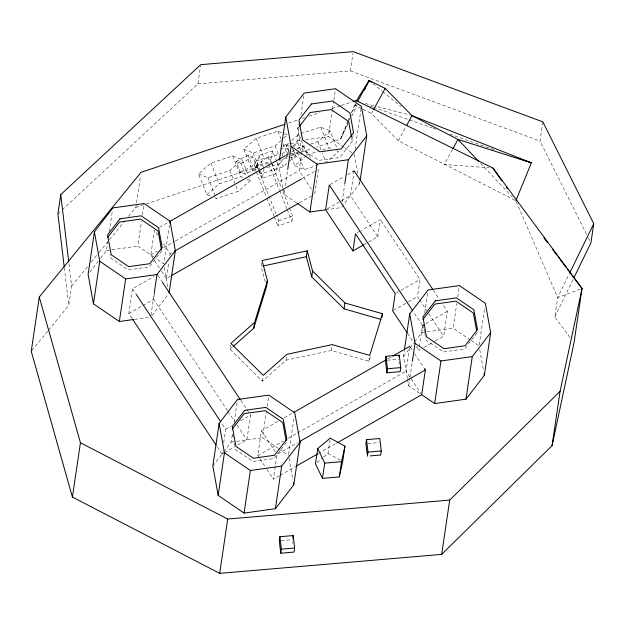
<?xml version="1.0" encoding="UTF-8"?>
<svg xmlns="http://www.w3.org/2000/svg" width="625" height="625" viewBox="0 0 625 625"><rect width="100%" height="100%" fill="white"/><g stroke="black" fill="none" stroke-linecap="round" stroke-linejoin="round"><path stroke-width="0.47" stroke-dasharray="3.12 2.34" d="M48.477 330.211L68.773 305.344L71.617 286.102L68.758 262.023M100.57 258.227L106.5 250.516L107.758 242M109.297 231.586L112.367 210.766M128.516 216.391L135.859 207.391L136.422 203.602M136.562 202.656L140.477 176.117M153.836 257.047L137.828 246.117L141.461 221.516M142.438 214.891L143.836 205.43M132.047 318.398L128.812 313.523L132.477 288.727L154.023 276.469M159.406 267.953L150.789 254.961L154.453 230.172L157.68 235.047M150.961 315.227L154.32 292.516M227.484 410.648L153.672 299.375L154.656 292.695M169.477 225.008L163.75 263.812L154.602 257.562M170.648 276.102L166.406 278.516L168.945 261.352M169.789 255.625L170.07 253.719L162.531 242.352M62.187 209.875L197.867 83.914L200.57 65.633M256.055 171.164L254.258 166.68L255.031 161.445L268.969 156.789L271.125 162.18M370.258 356.633L368.836 361.258L331.266 350.492L286.094 360.195L262.383 381.188L230.023 349.258L230.648 345.062M223.688 453.094L222.023 454.039L222.594 450.219M223.719 442.594L225.688 429.242L221.375 422.742M268.969 156.789L268.195 162.023L254.258 166.68M223.75 451.797L231.219 442.086L232.336 434.516M234.156 422.211L237.367 400.445M261.68 263.055L261.18 266.406L265.578 282.953M282.828 187.664L278.711 164.898L279.273 161.062M289.43 207.938L292.656 216.016L291.883 221.25L277.945 225.906L278.719 220.672L276.57 215.289M237.773 445.078L246.883 439.891L250.547 415.094L248.93 412.656M296.602 202.883L284.031 194.305L284.742 189.516M285.305 185.688L287.57 170.359M353.125 135.609L352.281 141.32L339.883 157.438L318.766 160.398L301.289 148.477L297.703 128.648L298.406 123.883M292.945 146.391L297.094 140.992L299.078 127.586M300.914 115.141L303.742 95.984M262.383 381.188L263.125 376.156M311.5 189.227L299.117 170.547L301.508 154.336M301.648 153.383L302.773 145.758L297.688 148.648M259.375 458.023L257.766 455.586L261.422 430.797L278.375 421.148M278.258 448.414L262.547 437.695L266.32 412.141M267.156 406.469L268.555 397M286.094 360.195L286.836 355.164M314.734 194.094L318.398 169.305M279.32 475.758L273.383 479.141L277.047 454.344L297.391 442.766M344.133 147.32L328.422 136.602L332.383 109.789M332.523 108.828L333.656 101.172M333.797 100.211L335.492 88.719M288.609 454.437L294.195 416.586M197.867 83.914L350.359 70.891L352.914 53.57M355.633 103.859L351.5 114.352M342.125 201.852L344.672 184.617M355.047 149.5L361.266 107.367M368.656 241.992L377.773 236.805L350.469 195.648L354.133 170.852M331.266 350.492L332.133 344.617M325.617 209.797L341.281 207.602L359.664 183.695L359.945 181.781M323.578 457.07L327.992 453.383L329.969 440.031M377.773 236.805L380.312 219.602L361.258 230.453M368.836 361.258L369.578 356.227M407.422 378.523L403.43 356.469L404.266 350.789M407.586 379.445L408.75 385.875L421.711 394.719L406.086 371.172L409.75 346.375M419.094 299.094L417.492 296.68L420.031 279.477L380.312 219.602M408.75 385.875L409.867 378.305M410.008 377.359L412.383 361.273M420.484 349.367L418.82 350.312L422.484 325.516L413.328 311.711M414.695 341.82L421.812 332.57L422.93 325M424.75 312.695L427.961 290.93M435.398 340.883L443.68 336.164L447.344 311.367L442.492 304.062M470.422 339.969L453.141 328.172L456.773 303.57M457.75 296.945L459.43 285.594M479.195 344.914L484.789 307.062M586.555 234.227L540.008 141.109L542.852 121.859M570.07 337.461L554.828 316.867L557.672 297.617L569.555 273.266M276.75 161.5L272.547 150.992L258.828 155.477L256.945 165.109L258.695 169.484M277.102 162.383L277.797 164.133L275.914 173.766L262.203 178.242L263.914 169.492M272.547 150.992L270.656 160.625L271.359 162.375M348.008 120.977L340.633 139.016L316.648 147.023M348.383 120.078L349.117 118.273M351.328 112.859L355.758 102.039M348.398 121.398L340.633 139.016L347.867 124.156M348.781 120.516L349.953 117.875M351.695 116.297L357.227 104.93M554.828 316.867L573.508 278.594M356.305 103.867L355.383 105.539L362.156 108.883M515.008 200.281L398.281 140.711L371.461 113.477L373.297 110.133M398.281 140.711L406.07 126.5M452.477 149.469L444.227 164.516L489.102 167.781M89.891 272.102L98.195 261.305M161.688 250.844L149.289 266.961L128.172 269.922L110.695 257.992L110.016 254.219M151.867 315.578L168.477 293.992M297.703 128.648L298.883 127.109M278.711 164.898L283.453 158.727M285.828 155.641L288.789 151.789M212.836 465.984L223.18 452.547M286.406 442.414L274.008 458.531L252.891 461.492L235.414 449.563L234.906 446.734M403.43 356.469L414.102 342.594M477 332.898L464.602 349.008L443.484 351.969L426.008 340.047L425.5 337.211M71.617 286.102L88.133 265.859M91.195 262.109L98.539 253.117M99.148 252.367L108.938 240.375M109.547 239.625L124.844 220.883M31.867 350.562L47.859 330.969M57.906 213.859L61.477 210.539M230.023 349.258L232.898 346.711M210.297 196.078L206.859 194.711L198.555 173.961L210.883 163.078L232.664 155.961L242.117 159.719L248.977 176.867M254.695 171L252.117 169.977L243.82 149.227L256.141 138.344L277.922 131.227L282.219 132.938M198.555 173.961L208.016 177.719L229.797 170.602L242.117 159.719M206.859 194.711L219.18 183.828L240.961 176.711L243.539 177.734M243.82 149.227L253.273 152.984L275.055 145.867L283.031 138.828M283.758 138.188L287.383 134.992L283.086 133.281M252.117 169.977L264.445 159.094L280.781 153.758M282.875 146.641L285.641 144.203L289.367 143.805M289.078 151.422L286.555 145.109L288.727 143.188M291.625 140.625L298.875 134.227L307.18 154.977L294.852 165.859L290.523 155.031M214.594 197.789L216.312 198.469L238.094 191.352L250.422 180.477L249.336 177.766M293.602 146.562L297.742 142.906L301.164 151.453M285.945 156.656L289.398 153.609L298.711 152.609M258.992 172.711L261.578 173.742L283.359 166.617L289.156 161.5M289.883 160.859L295.68 155.742L293.156 149.422M283.875 158.484L295.984 157.18L300.82 152.914M310.531 144.125L317.789 141.75L330.117 130.867L337.695 149.82M316.961 462.594L322.844 457.68M159.531 227.273L168.859 221.969M285.82 155.398L290.906 152.508M291.758 152.023L294.297 150.578M150.789 254.961L157.57 251.109M163.5 247.727L174.523 241.461M175.367 240.977L299.117 170.547M170.07 253.719L171.766 252.758M302.289 178.469L316.703 170.266M330.102 184.531L344.188 176.516M347.5 174.625L351.648 172.273M299.477 202.781L313.039 195.062M128.812 313.523L142.07 305.977M142.898 305.508L153.672 299.375M327.273 208.852L340.531 201.305M341.359 200.836L350.469 195.648M357.109 232.805L360.43 230.922M363.688 244.82L367.828 242.469M396 293.148L400.141 290.797M400.969 290.32L420.031 279.477M393.461 310.352L407.547 302.336M408.375 301.867L417.492 296.68M225.688 429.242L231.484 425.945M240.602 420.758L250.547 415.094M422.484 325.516L424.969 324.102M425.797 323.633L447.344 311.367M284.305 417.773L291.938 413.43M387.711 358.922L391.102 356.992M224.516 452.625L234.453 446.961M423.797 347.484L434.57 341.352M257.766 455.586L283.188 441.117M288.273 438.227L296.75 433.398M297.602 432.914L406.086 371.172M280.164 475.281L295.422 466.594M318.305 453.57L336.102 443.445M236.023 161.484L248.094 155.109L252.977 157.055L257.297 167.852L245.227 174.219L240.344 172.281L236.023 161.484L240.906 163.422L245.227 174.219M240.906 163.422L252.977 157.055M240.344 172.281L252.414 165.914L257.297 167.852M580.234 289.172L557.672 297.617L515.867 200.719M288.742 123.008L297.969 119.922M302.586 118.383L304.43 117.766M309.047 116.227L320.125 112.523M332.125 108.516L340.438 105.742M341.359 105.438L352.438 101.734M135.859 207.391L271.453 162.117M285.289 157.492L289.898 155.953M290.82 155.648L298.203 153.18M301.891 151.953L312.039 148.562M278.719 220.672L292.656 216.016M300.695 133.633L320.656 127.109L330.117 130.867M281.688 153.461L286.227 151.977L290.523 153.688M296.922 148.57L306.898 145.312M266.828 167.719L277.797 164.133M307.18 154.977L318.07 151.422M322.609 149.938L328.961 147.859L332.398 149.227M294.852 165.859L304.312 169.617L317.016 165.469M297.094 140.992L301.844 140.328M305.641 139.797L328.422 136.602M106.5 250.516L137.828 246.117M134.547 319.383L149.734 317.25M421.812 332.57L453.141 328.172M231.219 442.086L262.547 437.695M290.297 143.703L297.742 142.906M280.117 149.078L289.43 148.078M387.289 360.195L398.672 359.219M367.812 443.539L379.188 442.57M281.172 540.602L292.555 539.633M365.445 103.555L373.828 105.727M377.555 106.695L410.164 115.156M369.891 105.984L372.641 106.953M373.562 107.273L408.422 119.555M409.344 119.875L432.281 127.953M433.195 128.273L437.781 129.891M449.711 134.094L494.664 149.922M350.359 70.891L540.008 141.109M336.695 150.938L338.414 151.625L326.094 162.5L322.484 153.477M286.555 145.109L289.992 146.477M291.383 154.031L295.68 155.742M246.984 179.102L250.422 180.477M363 109.305L371.461 113.477M327.992 453.383L341.883 461.039M344.914 147.859L353.555 153.75M471.203 340.5L479.063 345.859M279.039 448.953L288.469 455.383M372.898 83.555L381.93 90.953M382.68 91.57L400.742 106.383M480.602 163.383L512.539 197.195M433.336 290.25L439.258 299.188M419.625 299.906L426.578 310.375M428.711 313.602L443.68 336.164M302.773 145.758L311.391 158.75M407.602 333.391L413.477 342.25M416.148 346.281L418.82 350.312M410.289 347.188L412.445 350.438M414.594 353.688L423.758 367.492M161.562 271.203L166.406 278.516M261.422 430.797L276.508 453.531M157.875 275.391L161.648 281.078M240.844 400.477L246.234 408.602M246.773 409.414L248.391 411.844M259.914 458.836L266.383 468.578M266.922 469.391L273.383 479.141M228.023 411.461L234.492 421.211M237.188 425.266L246.883 439.891M132.477 288.727L135.711 293.602M217.18 446.727L222.023 454.039M588.297 237.711L590.039 241.188M320.656 127.109L328.961 147.859M317.789 141.75L321.039 149.867M297.453 152.477L304.312 169.617M292.227 147.781L295.984 157.18M285.641 144.203L289.398 153.609M277.922 131.227L281.172 139.344M282.977 143.859L286.227 151.977M282.164 154.211L282.852 155.922M275.055 145.867L279.023 155.797M280.469 159.398L283.359 166.617M271.711 163.258L275.914 173.766M271.484 163.07L281.531 188.195M282.969 191.789L289.07 207.039M268.914 163.82L279.32 189.844M279.68 190.742L286.859 208.688M287.219 209.586L291.883 221.25M256.141 138.344L264.445 159.094M258.828 155.477L264.086 168.609M253.273 152.984L260.133 170.133M260.492 171.031L261.578 173.742M259.047 170.359L262.203 178.242M255.031 161.445L258.266 169.523M258.625 170.422L276.211 214.391M256.414 172.062L266.461 197.188M266.82 198.086L274 216.031M274.359 216.93L277.945 225.906M248.094 155.109L252.414 165.914M232.664 155.961L240.961 176.711M229.797 170.602L235.57 185.039M235.93 185.938L238.094 191.352M210.883 163.078L219.18 183.828M208.016 177.719L216.312 198.469M479.742 349.656L483.523 370.531M423.273 324.938L423.789 327.773M423.961 328.719L424.641 332.492M424.812 333.438L425.328 336.273M351.602 137.547L352.281 141.32M354.344 154.289L357.945 174.211M359.148 180.852L359.664 183.695M283 188.609L284.031 194.305M288.984 458.227L292.93 480.047M232.68 434.461L233.195 437.289M234.219 442.961L234.734 445.789M164.414 267.484L168.242 288.625M399.008 362.094L399.234 364.008M292.781 541.547L293.008 543.461M64.312 267.789L68.773 305.344"/><path stroke-width="0.94" d="M285.047 124.242L141.039 172.328L39.273 297.008L31.25 351.312L72.406 497.07L219.688 573.359L441.68 554.391L552.062 445.625L574.016 342.805L582.039 288.492L492.922 168.055L356.125 100.508L353.359 101.43M573.93 277.727L590.906 242.93L593.75 223.688L542.852 121.859L353.195 51.641L200.711 64.672L60.75 194.609L57.906 213.859L64.195 266.82M169.07 293.219L175.359 250.633L170.031 221.227L144.117 203.539L112.789 207.93L94.398 231.828L88.117 274.414L93.438 303.82L119.359 321.516L133.594 319.516M93.438 303.82L99.727 261.242L94.398 231.828M72.406 497.07L80.43 442.758L39.273 297.008M119.359 321.516L125.641 278.93L99.727 261.242M154.32 292.516L156.969 274.539L175.359 250.633M169.758 223.117L170.031 221.227M219.125 423.406L212.836 465.984L218.156 495.398L244.078 513.086L275.406 508.695L293.789 484.789L300.078 442.211L294.75 412.797L268.836 395.109L237.508 399.5L219.125 423.406L224.445 452.812L218.156 495.398M233.617 346.078L253.734 328.266L254.602 322.391L267.422 280.75L262.047 260.539L307.227 250.828L312.594 271.047L311.727 276.922L344.086 308.852L380.742 319.359M279.414 160.109L285.781 117.016L304.164 93.109L335.492 88.719L361.414 106.406L366.734 135.82L360.227 179.867M219.688 573.359L227.703 519.047L80.43 442.758M267.422 280.75L266.555 286.625L253.734 328.266M287.711 169.406L291.102 146.422L285.781 117.016M244.078 513.086L250.359 470.5L224.445 452.812M363.688 244.82L352.914 250.953L325.617 209.797L309.953 211.992L317.023 164.109L291.102 146.422M311.727 276.922L306.359 256.703L307.227 250.828M275.406 508.695L281.688 466.109L300.078 442.211M325.617 209.797L329.273 185L412.789 310.898M279.875 536.719L279.281 540.766L280.758 553.211L294.031 552.078L294.633 548.031L293.148 535.578L279.875 536.719L281.352 549.164L280.758 553.211M344.812 183.656L348.352 159.719L366.734 135.82M292.789 538.008L293.148 535.578M317.742 448.555L315.492 463.82L322.469 478.367L339.289 476.93L342.703 461.492L344.953 446.227L330.25 438.125L317.742 448.555L324.727 463.109L322.469 478.367M344.086 308.852L344.953 302.977L312.594 271.047M352.914 250.953L355.453 233.75L395.172 293.625L392.633 310.828L407.062 332.586M339.289 476.93L341.539 461.672L344.953 446.227M382.023 317.102L382.523 313.75L344.953 302.977M370.234 455.906L380.664 455.016L381.266 450.969L379.789 438.523L366.508 439.656L365.914 443.703L367.164 454.234M367.391 456.156L367.992 452.102L366.508 439.656M385.992 356.305L385.391 360.352L386.875 372.805L400.148 371.672L400.742 367.617L399.266 355.172L385.992 356.305L387.469 368.758L386.875 372.805M399.031 356.789L399.266 355.172M404.406 349.844L409.711 313.883L428.102 289.984L459.43 285.594L485.344 303.281L490.672 332.688L484.383 375.273L466 399.172L434.672 403.562L421.711 394.719L336.953 442.961M412.383 361.273L415.039 343.297L409.711 313.883M421.711 394.719L425.367 369.93L424.297 368.305M434.672 403.562L440.953 360.984L415.039 343.297M441.68 554.391L449.703 500.086L560.086 391.312L582.039 288.492L567.398 269.07M466 399.172L472.281 356.586L490.672 332.688M552.062 445.625L560.086 391.312M382.523 313.75L369.703 355.383L332.133 344.617L286.961 354.32L263.25 375.312L230.891 343.383L254.602 322.391M515.867 200.719L531.367 162.844L412.023 115.641L385.211 88.406L369.133 80.469L356.125 101.141M364.453 90.078L365.305 88.328M366.156 86.586L369.133 80.469L371.391 82.32M569.977 272.398L593.75 223.688M357.68 101.359L369.133 80.469M373.75 109.297L385.211 88.406M406.531 125.664L412.023 115.641L457.977 139.438L531.367 162.844L519.438 158.641M452.93 148.633L457.977 139.438L478.602 161.273M107.695 237.398L119.5 222.055L140.625 219.094L158.102 231.016L161.516 249.898M299.469 126.344L310.094 112.531L331.219 109.57L348.695 121.5L351.43 136.602M232.414 428.969L244.227 413.625L265.344 410.664L282.82 422.586L286.062 440.531M423.008 319.453L434.812 304.102L455.938 301.141L473.414 313.07L476.656 331.008M169.703 221.484L284.977 155.883M174.305 251.305L301.445 178.953M352.477 171.797L354.133 170.852L432.797 289.438M171.492 275.617L298.633 203.266M293.633 412.469L386.016 359.883M392.797 356.023L409.75 346.375M299.93 441.32L425.367 369.93M296.266 466.117L317.461 454.055M263.062 266L306.359 256.703M317.023 164.109L348.352 159.719M125.641 278.93L156.969 274.539M440.953 360.984L472.281 356.586M250.359 470.5L281.688 466.109M387.469 368.758L400.742 367.617M367.992 452.102L381.266 450.969M324.727 463.109L341.539 461.672M227.703 519.047L449.703 500.086M281.352 549.164L294.633 548.031M297.383 203.414L309.953 211.992M543.977 238L547.492 242.664M552.758 249.656L556.859 255.094M558.031 256.648L566.227 267.523M492.922 168.055L501.875 180.805M506.359 187.18L507.477 188.773M162.188 281.891L240.305 399.664M136.25 294.414L220.836 421.93M132.586 319.211L216.102 445.102M484.039 373.375L484.383 375.273M293.445 482.891L293.789 484.789M60.75 194.609L68.758 262.023M119.984 218.781L107.594 234.891L111.18 254.719L128.656 266.648L149.773 263.688L162.172 247.57L158.578 227.742L141.109 215.82L119.984 218.781M311.359 103.961L298.969 120.078L302.555 139.906L320.031 151.828L341.148 148.867L353.547 132.75L349.961 112.93L332.484 101L311.359 103.961M244.703 410.352L232.312 426.469L235.898 446.297L253.375 458.219L274.492 455.258L286.891 439.141L283.297 419.32L265.828 407.391L244.703 410.352M435.297 300.836L422.906 316.945L426.492 336.773L443.969 348.703L465.086 345.742L477.484 329.625L473.891 309.797L456.422 297.875L435.297 300.836"/></g></svg>
